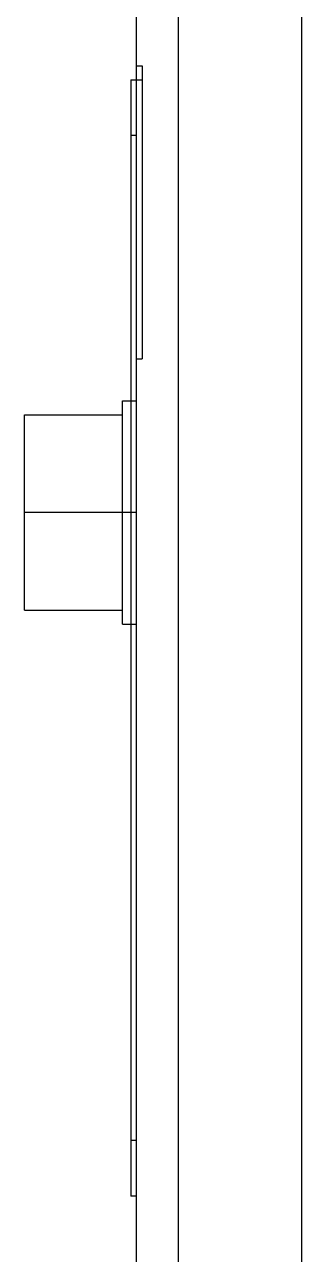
# Model space of a CAD drawing. Extents: x 0 to 323, y 0 to 931.
# Drawn here: x 11.65 to 21.55, y 634.82 to 678.87 of the extents above; entities that cross this region are included whole.
import ezdxf

# ---------------------------------------------------------------- set-up
doc = ezdxf.new("R2010")
doc.units = 0
doc.layers.add('-15N-THT. THIẾT BỊ ĐÓNG MỞ', color=40, linetype='CONTINUOUS')

# ---------------------------------------------------------------- blocks, each defined once
blk = doc.blocks.new('06 - N - SC VSD CHIẾU HÔNG ATV630D55~D90N4')
at = {"layer": '-15N-THT. THIẾT BỊ ĐÓNG MỞ'}
for p, q in [((-307.35, -274.3), (-307.35, 430.7)), ((-305.85, -276.864), (-305.85, 278.2)), ((-301.45, 262.2), (-301.45, -181.249)), ((-307.35, 211.7), (-307.35, 211.7)), ((-307.35, 211.7), (-307.15, 211.7)), ((-307.15, 211.7), (-307.15, 211.7)), ((-307.15, 211.7), (-307.15, 201.2)), ((-307.55, 211.2), (-307.55, 209.2)), ((-307.55, 211.2), (-307.55, 211.2)), ((-307.55, 211.2), (-307.15, 211.2)), ((-307.35, 211.2), (-307.35, 211.2)), ((-307.35, 209.2), (-307.35, 211.2)), ((-307.15, 211.2), (-307.15, 211.2)), ((-307.35, 209.2), (-307.55, 209.2)), ((-307.55, 209.2), (-307.55, 173.2)), ((-307.35, 201.2), (-307.15, 201.2)), ((-307.35, 201.2), (-307.35, 201.2)), ((-307.15, 201.2), (-307.15, 201.2)), ((-307.85, 191.7), (-307.85, 199.7)), ((-307.85, 199.7), (-307.35, 199.7)), ((-311.35, 192.2), (-311.35, 199.2)), ((-311.35, 199.2), (-307.85, 199.2)), ((-307.35, 195.7), (-311.35, 195.7)), ((-311.35, 192.2), (-307.85, 192.2)), ((-307.85, 191.7), (-307.35, 191.7)), ((-307.35, 173.2), (-307.55, 173.2)), ((-307.55, 173.2), (-307.55, 171.2)), ((-307.55, 171.2), (-307.55, 171.2)), ((-307.35, 171.2), (-307.55, 171.2)), ((-307.35, 171.2), (-307.35, 171.2))]:
    blk.add_line(p, q, dxfattribs=at)

msp = doc.modelspace()

# ---------------------------------------------------------------- block references
msp.add_blockref('06 - N - SC VSD CHIẾU HÔNG ATV630D55~D90N4', (323, 465.7))

doc.saveas('drawing.dxf')
